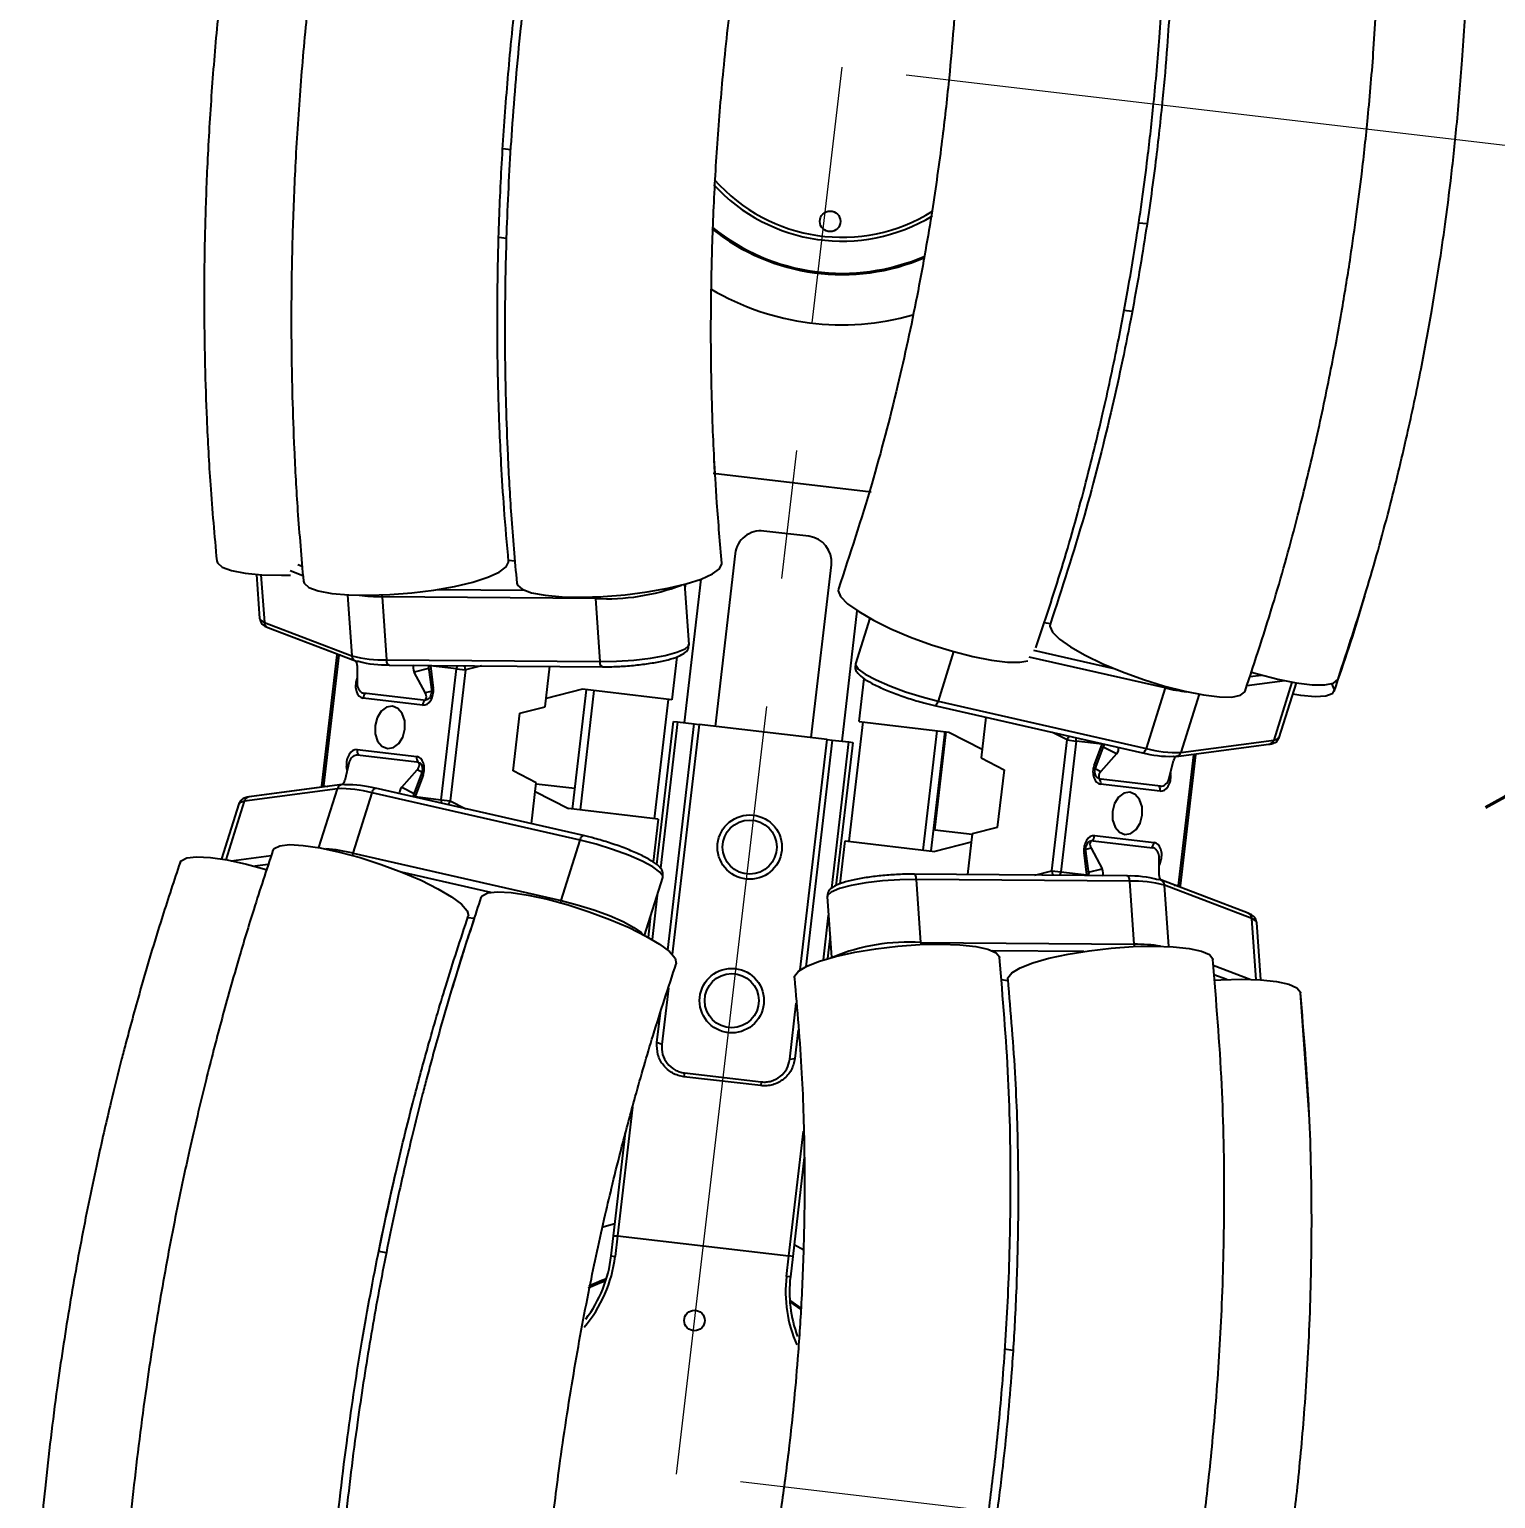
# Model space of a CAD drawing. Header units: millimetres. Extents: x 15 to 1184, y 5 to 836.
# Drawn here: x 487.96 to 510.72, y 310.93 to 333.74 of the extents above; entities that cross this region are included whole.
import ezdxf

# ---------------------------------------------------------------- set-up
doc = ezdxf.new("R2010")
doc.units = ezdxf.units.MM
doc.linetypes.add('点画线', pattern=[18, 12, -2, 2, -2])
doc.layers.get('0').update_dxf_attribs({"lineweight": 18})
doc.layers.add('中心线层', color=1, linetype='点画线', lineweight=18)
doc.layers.add('尺寸线层', color=3, linetype='Continuous', lineweight=18)
doc.styles.get("Standard").update_dxf_attribs({"font": 'txt.shx'})
doc.dimstyles.new('ISO-25', dxfattribs={"dimtxt": 2.5, "dimasz": 2.5, "dimexe": 1.25, "dimexo": 0.625, "dimtad": 1, "dimtxsty": 'Standard', "dimcen": 2.5, "dimdle": 5, "dimadec": 0, "dimazin": 0, "dimtfac": 1, "dimtmove": 0, "dimatfit": 3, "dimfxl": 0, "dimarcsym": 0})

# ---------------------------------------------------------------- blocks, each defined once
blk = doc.blocks.new('*X5')
at = {"layer": '尺寸线层', "linetype": 'Continuous'}
for points in [[(519.199, 330.966), (519.372, 327.365), (518.195, 327.504)], [(516.629, 309.123), (517.633, 312.586), (516.456, 312.724)]]:
    blk.add_hatch(color=0, dxfattribs=at).paths.add_polyline_path(points, flags=0)
at = {"layer": '尺寸线层', "color": 0, "linetype": 'Continuous'}
for p, q in [((501.57, 333.04), (520.192, 330.849)), ((518.149, 322.045), (519.199, 330.966)), ((517.678, 318.045), (516.629, 309.123)), ((499.001, 311.197), (517.622, 309.007))]:
    blk.add_line(p, q, dxfattribs=at)
at = {"layer": '尺寸线层', "color": 0, "insert": (517.914, 320.045), "char_height": 3.5, "width": 24, "attachment_point": 5}
blk.add_mtext('109,97', dxfattribs=at)

msp = doc.modelspace()

# ---------------------------------------------------------------- linework, layer by layer
at = {"color": 7, "linetype": 'Continuous', "lineweight": 25}
for p, q in [((495.3114, 331.8944), (495.4331, 331.8802)), ((505.1816, 330.7433), (505.3093, 330.7285)), ((495.3667, 330.4977), (495.2486, 330.5115)), ((505.0789, 329.3651), (504.9526, 329.3798)), ((498.6044, 326.8497), (498.5928, 327.0837)), ((498.5767, 326.8529), (501.0287, 326.567)), ((500.0591, 325.8746), (499.3609, 325.956)), ((498.9173, 325.605), (498.6046, 322.9232)), ((492.2074, 325.2622), (492.0103, 325.3372)), ((492.1251, 325.4374), (492.1953, 325.4107)), ((495.398, 325.503), (495.4981, 325.4914)), ((500.0974, 322.7491), (500.4101, 325.431)), ((491.4846, 325.2827), (491.5334, 324.5984)), ((491.4847, 325.2827), (491.5335, 324.5984)), ((491.5548, 325.278), (491.6077, 324.5364)), ((498.3849, 325.2086), (498.125, 322.9791)), ((498.2004, 324.1958), (498.1338, 325.1292)), ((498.1452, 325.1323), (498.138, 325.0704)), ((492.9003, 324.9654), (492.9677, 324.0188)), ((496.7473, 324.9095), (493.4354, 324.9368)), ((493.4354, 324.9368), (493.5053, 323.9561)), ((494.2947, 325.0476), (495.6434, 325.0365)), ((496.7473, 324.9095), (496.8172, 323.9289)), ((500.577, 322.6932), (500.8131, 324.718)), ((491.6077, 324.5364), (492.9677, 324.0188)), ((491.6644, 324.4563), (493.0245, 323.9387)), ((491.6644, 324.4563), (492.7365, 324.0482)), ((501.0054, 324.6032), (500.7836, 323.8945)), ((503.7131, 324.5334), (503.8114, 324.5219)), ((492.7338, 324.034), (492.4967, 322.0012)), ((492.7339, 324.034), (492.4968, 322.0012)), ((492.763, 324.0306), (492.5259, 321.9978)), ((492.7365, 324.0482), (492.7338, 324.034)), ((492.7338, 324.034), (492.7339, 324.034)), ((492.7366, 324.0482), (492.7339, 324.034)), ((492.7339, 324.034), (492.763, 324.0306)), ((492.764, 324.0378), (492.763, 324.0306)), ((492.7919, 324.0272), (492.763, 324.0306)), ((493.5053, 323.9561), (496.8172, 323.9289)), ((498.0135, 324.0024), (497.9358, 323.3362)), ((502.3084, 324.0838), (502.0683, 323.3166)), ((505.5912, 323.5192), (503.4836, 323.9993)), ((503.5495, 324.1052), (504.7978, 323.8209)), ((493.0492, 323.8695), (493.0505, 323.57)), ((493.543, 323.8757), (496.855, 323.8485)), ((494.1586, 323.8225), (493.9348, 323.7662)), ((494.1057, 323.447), (493.9348, 323.7662)), ((494.1559, 323.8438), (494.2009, 323.493)), ((494.1848, 323.8648), (494.1856, 323.8704)), ((494.5891, 323.8176), (494.1848, 323.8648)), ((494.1848, 323.8648), (494.2298, 323.5139)), ((494.352, 321.7849), (494.5891, 323.8176)), ((494.7295, 323.8012), (494.4925, 321.7685)), ((494.5891, 323.8176), (494.7295, 323.8012)), ((494.979, 323.8639), (494.7295, 323.8012)), ((495.9663, 323.2238), (496.0399, 323.8552)), ((506.906, 323.6949), (507.0878, 323.719)), ((493.0427, 323.6523), (493.0501, 323.672)), ((493.0427, 323.6523), (493.0502, 323.6477)), ((496.5451, 323.4984), (495.9818, 323.3568)), ((496.3923, 321.6381), (496.6084, 323.491)), ((497.9358, 323.3362), (496.5451, 323.4984)), ((500.8433, 322.9972), (500.9213, 323.666)), ((505.5912, 323.5192), (505.2976, 322.581)), ((507.4501, 323.6312), (506.8607, 323.5533)), ((507.5598, 323.61), (507.2778, 322.7091)), ((507.3643, 322.7523), (507.629, 323.5982)), ((494.0656, 323.2533), (493.1425, 323.3609)), ((494.0745, 323.3295), (493.1514, 323.4371)), ((494.0913, 323.3304), (494.1455, 323.344)), ((494.1057, 323.447), (494.2014, 323.4711)), ((496.7247, 323.4774), (496.5087, 321.6245)), ((497.6665, 321.4895), (497.8826, 323.3424)), ((502.0683, 323.3166), (505.2976, 322.581)), ((506.118, 323.4222), (505.8351, 322.5183)), ((495.4719, 322.231), (495.5762, 323.1258)), ((495.5762, 323.1258), (495.9663, 323.2238)), ((502.013, 323.247), (505.2423, 322.5114)), ((502.8077, 323.066), (502.7341, 322.4346)), ((497.7013, 320.7765), (497.9604, 322.9983)), ((498.02, 322.9914), (497.7554, 320.7228)), ((497.8703, 319.4492), (498.2799, 322.9611)), ((498.3577, 322.952), (497.9415, 319.3827)), ((497.9604, 322.9983), (498.02, 322.9914)), ((498.02, 322.9914), (498.2799, 322.9611)), ((498.2799, 322.9611), (498.3577, 322.952)), ((500.3442, 322.7204), (498.3577, 322.952)), ((500.8965, 322.991), (500.6804, 321.138)), ((500.8433, 322.9972), (502.2339, 322.835)), ((501.8382, 321.003), (502.0543, 322.8559)), ((502.1707, 322.8424), (501.9546, 320.9894)), ((502.0148, 321.3108), (502.1931, 322.8398)), ((502.2339, 322.835), (502.7496, 322.5676)), ((504.0705, 322.712), (503.8422, 322.8304)), ((499.9269, 319.1417), (500.3442, 322.7204)), ((500.4221, 322.7113), (500.0116, 319.191)), ((500.3442, 322.7204), (500.4221, 322.7113)), ((500.4173, 320.4113), (500.682, 322.681)), ((500.4221, 322.7113), (500.682, 322.681)), ((500.7415, 322.674), (500.482, 320.4482)), ((500.682, 322.681), (500.7415, 322.674)), ((503.8335, 320.6792), (504.0705, 322.712)), ((504.211, 322.6956), (503.974, 320.6628)), ((504.0705, 322.712), (504.211, 322.6956)), ((504.6153, 322.6484), (504.211, 322.6956)), ((504.4907, 322.3173), (504.6153, 322.6484)), ((504.5141, 322.2903), (504.6386, 322.6214)), ((504.6158, 322.6541), (504.6153, 322.6484)), ((504.8359, 322.495), (504.631, 322.6013)), ((505.7614, 322.4534), (507.2041, 322.6441)), ((505.8351, 322.5183), (507.2778, 322.7091)), ((492.9257, 322.3726), (492.8555, 322.0814)), ((493.0493, 322.5621), (493.9725, 322.4545)), ((493.0544, 322.4787), (493.9776, 322.371)), ((494.0293, 322.3479), (493.9937, 322.3663)), ((502.7341, 322.4346), (503.0911, 322.2494)), ((504.8359, 322.495), (504.5962, 322.2237)), ((505.6513, 322.1006), (505.7215, 322.3918)), ((505.8001, 320.4499), (506.0371, 322.4826)), ((505.8292, 320.4465), (506.0662, 322.4792)), ((506.0371, 322.4826), (506.0082, 322.486)), ((506.0371, 322.4826), (506.0378, 322.4899)), ((506.0371, 322.4826), (506.0662, 322.4792)), ((506.0662, 322.4792), (506.0668, 322.4938)), ((492.8933, 322.2382), (492.8852, 322.3015)), ((493.7411, 321.9782), (493.9808, 322.2495)), ((494.0489, 322.1901), (493.9244, 321.859)), ((494.0723, 322.1631), (493.9478, 321.832)), ((494.0549, 322.2111), (493.9808, 322.2495)), ((495.8289, 322.0459), (495.4719, 322.231)), ((503.0911, 322.2494), (502.9868, 321.3546)), ((504.5081, 322.2693), (504.5962, 322.2237)), ((504.5337, 322.1326), (504.5833, 322.1069)), ((505.6779, 322.1789), (505.6695, 322.1761)), ((505.6752, 322.1997), (505.6779, 322.1789)), ((492.7419, 321.9549), (491.2992, 321.7641)), ((492.4968, 321.9777), (491.3728, 321.8291)), ((492.8155, 322.0198), (491.3729, 321.8291)), ((492.4555, 321.04), (492.7419, 321.9549)), ((492.4967, 322.0012), (492.4968, 322.0012)), ((492.4968, 322.0012), (492.5259, 321.9978)), ((492.5259, 321.9978), (492.5914, 321.9902)), ((492.9858, 320.954), (493.2794, 321.8922)), ((496.5087, 321.1566), (493.2794, 321.8922)), ((496.564, 321.2262), (493.3347, 321.9618)), ((493.7411, 321.9782), (493.932, 321.8792)), ((495.7548, 321.4105), (495.8289, 322.0459)), ((495.8134, 321.9128), (496.3291, 321.6454)), ((495.8273, 322.0324), (496.4301, 321.9621)), ((505.5137, 321.9183), (504.5905, 322.0259)), ((505.5226, 321.9945), (504.5994, 322.1022)), ((491.2127, 321.7209), (490.9445, 320.8641)), ((491.2127, 321.7209), (490.9446, 320.8641)), ((491.0138, 320.8523), (491.2992, 321.7641)), ((493.9478, 321.832), (493.947, 321.8223)), ((493.9478, 321.832), (494.352, 321.7849)), ((494.352, 321.7849), (494.4925, 321.7685)), ((494.4925, 321.7685), (494.7348, 321.6428)), ((497.7197, 321.4833), (496.3291, 321.6454)), ((497.7197, 321.4833), (497.642, 320.8164)), ((502.5952, 321.2431), (502.0148, 321.3108)), ((502.5967, 321.2567), (502.5226, 320.6213)), ((502.5951, 321.2431), (502.5811, 321.1236)), ((502.9868, 321.3546), (502.5967, 321.2567)), ((504.4974, 321.2271), (505.4205, 321.1195)), ((496.2151, 320.2184), (496.5087, 321.1566)), ((500.5497, 320.4791), (500.6272, 321.1442)), ((500.6272, 321.1442), (502.0179, 320.9821)), ((502.5811, 321.1236), (502.0178, 320.9821)), ((502.5812, 321.1236), (502.0179, 320.9821)), ((504.4421, 321.0296), (504.3616, 321.0094)), ((504.4072, 320.6366), (504.3622, 320.9875)), ((504.4565, 321.1462), (504.4175, 321.1364)), ((504.4421, 321.0296), (504.613, 320.7103)), ((504.4732, 321.1471), (505.3964, 321.0394)), ((491.0924, 320.8374), (491.7157, 320.9198)), ((491.6696, 320.7781), (491.4617, 320.7506)), ((492.9858, 320.954), (496.2151, 320.2184)), ((504.3782, 320.6157), (504.3332, 320.9665)), ((505.4986, 320.6071), (505.4972, 320.9065)), ((505.5203, 320.8281), (505.4979, 320.7683)), ((495.1261, 320.3455), (493.7387, 320.6615)), ((497.5116, 319.6784), (497.7934, 320.5787)), ((505.0047, 320.6009), (501.6928, 320.6281)), ((501.8005, 319.5671), (501.7306, 320.5477)), ((505.0425, 320.5205), (501.7306, 320.5477)), ((503.5687, 320.6127), (503.8335, 320.6792)), ((503.8335, 320.6792), (503.974, 320.6628)), ((503.974, 320.6628), (504.3782, 320.6157)), ((504.3767, 320.606), (504.3782, 320.6157)), ((504.4044, 320.658), (504.613, 320.7103)), ((505.1124, 319.5398), (505.0425, 320.5205)), ((506.8833, 320.0203), (505.5233, 320.5379)), ((497.7061, 320.2999), (497.6262, 319.6146)), ((506.9401, 319.9402), (505.58, 320.4578)), ((505.6479, 319.505), (505.58, 320.4578)), ((505.7346, 320.4575), (505.8001, 320.4499)), ((505.8001, 320.4499), (505.8292, 320.4465)), ((500.3474, 320.2808), (500.4148, 319.3345)), ((494.8649, 319.9397), (494.7655, 319.9513)), ((494.7745, 319.9502), (494.7661, 319.9495)), ((497.5696, 319.6469), (497.6099, 319.9923)), ((500.2874, 319.2978), (500.3681, 319.9898)), ((507.0078, 318.9897), (506.9401, 319.9402)), ((507.0779, 318.9857), (507.0143, 319.8782)), ((500.391, 319.6684), (500.35, 319.3165)), ((501.8005, 319.5671), (505.1124, 319.5398)), ((504.3295, 319.4284), (502.9085, 319.4401)), ((506.3394, 319.2148), (506.9219, 318.9931)), ((503.1497, 318.9736), (503.046, 318.9857)), ((503.1485, 318.972), (503.1407, 318.9746)), ((506.5478, 318.9916), (506.3499, 319.0669)), ((497.8806, 318.8606), (497.7786, 317.9857)), ((507.8291, 316.8975), (507.6929, 318.7871)), ((497.703, 318.0143), (497.7568, 318.4759)), ((499.7651, 317.754), (499.8665, 318.6235)), ((497.7786, 317.9857), (497.703, 318.0143)), ((499.8976, 318.2137), (499.8452, 317.7645)), ((499.7651, 317.754), (499.8452, 317.7645)), ((498.1295, 317.542), (498.1227, 317.4838)), ((499.3147, 317.3448), (498.1227, 317.4838)), ((498.1295, 317.542), (499.3215, 317.403)), ((499.3215, 317.403), (499.3147, 317.3448)), ((497.3224, 317.0095), (497.0898, 315.0147)), ((499.7518, 314.7043), (499.9773, 316.6384)), ((497.0295, 315.0152), (497.2155, 316.6103)), ((499.9902, 316.2307), (499.8106, 314.6909)), ((496.9927, 314.6996), (497.0295, 315.0152)), ((497.0295, 315.0152), (497.0898, 315.0147)), ((497.0898, 315.0147), (497.0522, 314.6926)), ((497.0898, 315.0147), (499.7518, 314.7043)), ((499.9829, 314.7924), (499.832, 314.8739)), ((493.5038, 314.7496), (493.3838, 314.7684)), ((496.9927, 314.6996), (497.0522, 314.6926)), ((499.7142, 314.3822), (499.7518, 314.7043)), ((499.8106, 314.6909), (499.7518, 314.7043)), ((499.8106, 314.6909), (499.7738, 314.3753)), ((499.7738, 314.3753), (499.7142, 314.3822)), ((499.9573, 313.8767), (499.7646, 314.0125)), ((499.7665, 313.9874), (499.9369, 313.8671)), ((503.2284, 313.2323), (503.1005, 313.2522))]:
    msp.add_line(p, q, dxfattribs=at)
for points in [[(490.8687, 325.4934), (490.8782, 325.463), (490.9531, 325.3963), (491.0986, 325.3415), (491.3077, 325.3012), (491.5708, 325.2772), (491.8755, 325.2706), (492.0136, 325.2731)], [(492.2143, 325.1773), (492.224, 325.1467), (492.2992, 325.0815), (492.445, 325.0278), (492.6545, 324.9881), (492.9179, 324.9644), (493.2229, 324.9577), (493.5551, 324.9684), (493.8992, 324.9959), (494.2389, 325.0389), (494.5585, 325.0955), (494.8429, 325.1631), (495.0789, 325.2383), (495.2554, 325.3178), (495.3642, 325.3978), (495.4002, 325.4745), (495.3999, 325.4801)], [(495.5264, 325.1484), (495.536, 325.1179), (495.6111, 325.0522), (495.7568, 324.9981), (495.9662, 324.9583), (496.2295, 324.9344), (496.5344, 324.9277), (496.8666, 324.9385), (497.2106, 324.9663), (497.5504, 325.0097), (497.8699, 325.0668), (498.1544, 325.1348), (498.3904, 325.2107), (498.567, 325.2907), (498.6759, 325.3713), (498.712, 325.4486), (498.7117, 325.4545)], [(493.4354, 324.9368), (493.4348, 324.9563), (493.4349, 324.9626)], [(496.7473, 324.9095), (496.7467, 324.929), (496.7467, 324.9327)], [(500.5194, 325.0566), (500.516, 325.0292), (500.5549, 324.938), (500.6627, 324.8279), (500.8346, 324.7041), (501.0625, 324.5723), (501.3357, 324.4387), (501.6414, 324.3096), (501.9654, 324.191), (502.2924, 324.0884), (502.6073, 324.0067), (502.8952, 323.9496), (503.1428, 323.9198), (503.3384, 323.9188), (503.4631, 323.9427)], [(491.5335, 324.5984), (491.5405, 324.5794), (491.6077, 324.5364)], [(503.8055, 324.503), (503.8024, 324.4765), (503.8417, 324.387), (503.9501, 324.2788), (504.1226, 324.1568), (504.3511, 324.0269), (504.6248, 323.8951), (504.931, 323.7676), (505.2554, 323.6502), (505.5828, 323.5486), (505.8979, 323.4674), (506.186, 323.4105), (506.4336, 323.3805), (506.629, 323.3788), (506.7633, 323.4055), (506.83, 323.4594), (506.8339, 323.4694)], [(496.8172, 323.9289), (497.0756, 323.9339), (497.3432, 323.9527), (497.6007, 323.9838), (497.8296, 324.0251), (498.0133, 324.0735), (498.1388, 324.1256), (498.1969, 324.1777), (498.2004, 324.1958)], [(493.543, 323.8757), (493.5356, 323.8776), (493.5283, 323.8833), (493.5215, 323.8925), (493.5157, 323.905), (493.5109, 323.9201), (493.5074, 323.9374), (493.5053, 323.9561)], [(494.156, 323.8707), (494.1552, 323.862), (494.1559, 323.8438)], [(494.1848, 323.8648), (494.1719, 323.8594), (494.1625, 323.8539), (494.1571, 323.8485), (494.1559, 323.8438)], [(496.855, 323.8485), (496.8475, 323.8504), (496.8402, 323.8561), (496.8334, 323.8653), (496.8276, 323.8777), (496.8228, 323.8929), (496.8193, 323.9102), (496.8172, 323.9289)], [(500.7836, 323.8945), (500.7828, 323.8761), (500.8274, 323.8121), (500.9375, 323.7325), (501.1052, 323.6431), (501.3184, 323.5503), (501.5618, 323.4608), (501.8179, 323.3809), (502.0683, 323.3166)], [(506.932, 323.7638), (507.0247, 323.7366), (507.3398, 323.6553), (507.6278, 323.5983), (507.8754, 323.5685), (508.0709, 323.567), (508.2052, 323.5941), (508.2721, 323.6484), (508.2759, 323.6584)], [(494.2298, 323.5139), (494.2169, 323.5085), (494.2075, 323.503), (494.2021, 323.4977), (494.2009, 323.493)], [(505.5912, 323.5192), (505.5963, 323.5381), (505.5977, 323.5444)], [(508.1749, 323.5839), (508.1793, 323.5784), (508.2187, 323.4919), (508.1874, 323.4286), (508.0866, 323.3915), (507.9212, 323.3824), (507.6988, 323.4017), (507.5736, 323.421)], [(502.013, 323.247), (502.0207, 323.2471), (502.0292, 323.251), (502.0378, 323.2584), (502.0464, 323.2691), (502.0545, 323.2828), (502.0619, 323.2988), (502.0683, 323.3166)], [(493.7893, 322.8807), (493.7862, 323.0082), (493.7484, 323.1204), (493.6815, 323.2002), (493.5957, 323.2355), (493.5041, 323.2209), (493.4206, 323.1586), (493.358, 323.0581), (493.3257, 322.9347), (493.3287, 322.8072), (493.3666, 322.695), (493.4335, 322.6152), (493.5193, 322.5799), (493.6109, 322.5945), (493.6943, 322.6568), (493.757, 322.7573), (493.7893, 322.8807)], [(504.6153, 322.6484), (504.6266, 322.6402), (504.6345, 322.6327), (504.6385, 322.6263), (504.6386, 322.6214)], [(504.6386, 322.6214), (504.6434, 322.6389), (504.6446, 322.6476)], [(505.2423, 322.5114), (505.25, 322.5116), (505.2585, 322.5154), (505.2671, 322.5228), (505.2757, 322.5336), (505.2838, 322.5472), (505.2912, 322.5632), (505.2976, 322.581)], [(507.2778, 322.7091), (507.3531, 322.7355), (507.3643, 322.7523)], [(492.9103, 322.3089), (492.9011, 322.3065), (492.8852, 322.3015)], [(494.0489, 322.1901), (494.0491, 322.1853), (494.0531, 322.1788), (494.0609, 322.1713), (494.0723, 322.1631)], [(504.4907, 322.3173), (504.5021, 322.3091), (504.5099, 322.3016), (504.5139, 322.2952), (504.5141, 322.2903)], [(492.4967, 322.0012), (492.4961, 321.9861), (492.4968, 321.9777)], [(492.4968, 322.0012), (492.4962, 321.9861), (492.4969, 321.9777)], [(492.525, 321.9814), (492.525, 321.9815), (492.5259, 321.9978)], [(493.2794, 321.8922), (493.2858, 321.9099), (493.2932, 321.926), (493.3013, 321.9396), (493.3099, 321.9503), (493.3185, 321.9578), (493.3269, 321.9616), (493.3347, 321.9618)], [(505.2373, 321.5457), (505.2343, 321.6732), (505.1965, 321.7854), (505.1295, 321.8652), (505.0438, 321.9005), (504.9522, 321.8859), (504.8687, 321.8236), (504.806, 321.7231), (504.7738, 321.5997), (504.7768, 321.4723), (504.8146, 321.3601), (504.8815, 321.2802), (504.9673, 321.2449), (505.0589, 321.2595), (505.1424, 321.3218), (505.205, 321.4223), (505.2373, 321.5457)], [(491.2992, 321.7641), (491.2239, 321.7377), (491.2127, 321.7209)], [(493.9244, 321.859), (493.9196, 321.8415), (493.9181, 321.8289)], [(493.9244, 321.859), (493.9245, 321.8542), (493.9286, 321.8477), (493.9364, 321.8402), (493.9478, 321.832)], [(496.5087, 321.1566), (496.5151, 321.1744), (496.5225, 321.1904), (496.5306, 321.204), (496.5392, 321.2148), (496.5478, 321.2222), (496.5563, 321.2261), (496.564, 321.2262)], [(491.7414, 320.9988), (491.7578, 321.0257), (491.8457, 321.0698), (491.9997, 321.0866), (492.2124, 321.0754), (492.474, 321.0366), (492.7723, 320.9722), (493.0932, 320.8851), (493.4218, 320.7794), (493.7427, 320.66), (494.0409, 320.5325), (494.3025, 320.4029), (494.5152, 320.2772), (494.669, 320.1613), (494.7569, 320.0607), (494.7747, 319.98), (494.7733, 319.9752)], [(497.7934, 320.5787), (497.7942, 320.5971), (497.7496, 320.6611), (497.6395, 320.7407), (497.4718, 320.8301), (497.2586, 320.9229), (497.0152, 321.0124), (496.7591, 321.0923), (496.5087, 321.1566)], [(504.3622, 320.9875), (504.3609, 320.9828), (504.3555, 320.9774), (504.3461, 320.9719), (504.3332, 320.9665)], [(490.2994, 320.8102), (490.3156, 320.8369), (490.4033, 320.8815), (490.557, 320.8987), (490.7694, 320.8878), (491.0308, 320.8492), (491.3288, 320.7847), (491.6378, 320.7009)], [(492.9858, 320.954), (492.9807, 320.9351), (492.9774, 320.9184)], [(505.4975, 320.8411), (505.506, 320.8367), (505.5203, 320.8281)], [(501.7306, 320.5477), (501.4721, 320.5427), (501.2045, 320.5239), (500.9471, 320.4928), (500.7182, 320.4515), (500.5344, 320.4031), (500.409, 320.351), (500.3509, 320.2989), (500.3474, 320.2808)], [(501.7306, 320.5477), (501.7284, 320.5664), (501.7249, 320.5837), (501.7202, 320.5989), (501.7143, 320.6113), (501.7076, 320.6205), (501.7003, 320.6262), (501.6928, 320.6281)], [(504.4072, 320.6366), (504.4059, 320.6319), (504.4005, 320.6265), (504.3911, 320.621), (504.3782, 320.6157)], [(504.4063, 320.6058), (504.4078, 320.6185), (504.4072, 320.6366)], [(505.0425, 320.5205), (505.0404, 320.5392), (505.0369, 320.5565), (505.0321, 320.5716), (505.0262, 320.5841), (505.0195, 320.5933), (505.0122, 320.599), (505.0047, 320.6009)], [(494.9711, 320.2646), (494.9875, 320.2915), (495.0754, 320.3358), (495.2293, 320.3528), (495.442, 320.3417), (495.7035, 320.303), (496.0016, 320.2385), (496.3225, 320.1513), (496.651, 320.0453), (496.9718, 319.9256), (497.2699, 319.7978), (497.5314, 319.6678), (497.7441, 319.5417), (497.898, 319.4254), (497.9858, 319.3244), (498.0036, 319.2433), (498.0021, 319.2383)], [(505.8001, 320.4499), (505.7972, 320.4338), (505.7972, 320.4337)], [(505.8237, 320.4236), (505.8263, 320.4317), (505.8292, 320.4465)], [(496.2151, 320.2184), (496.21, 320.1996), (496.207, 320.1846)], [(496.2151, 320.2184), (496.4654, 320.154), (496.7215, 320.0742), (496.9649, 319.9847), (497.1781, 319.8918), (497.3458, 319.8024), (497.4559, 319.7229), (497.4833, 319.6934)], [(507.0143, 319.8782), (507.0073, 319.8972), (506.9401, 319.9402)], [(499.8365, 319.018), (499.8395, 319.0436), (499.8981, 319.1201), (500.0283, 319.1992), (500.2239, 319.2772), (500.4759, 319.3504), (500.7724, 319.4154), (501.0997, 319.4692), (501.4423, 319.5093), (501.7842, 319.5337), (502.1096, 319.5413), (502.4031, 319.5319), (502.6511, 319.5057), (502.8419, 319.4641), (502.9666, 319.409), (503.0194, 319.343), (503.021, 319.3323)], [(501.8005, 319.5671), (501.8011, 319.5476), (501.8007, 319.5344)], [(503.1482, 318.9936), (503.1512, 319.0189), (503.2098, 319.0948), (503.3401, 319.1732), (503.5358, 319.2504), (503.7879, 319.3229), (504.0845, 319.3871), (504.4118, 319.4402), (504.7545, 319.4796), (505.0965, 319.5035), (505.4219, 319.5108), (505.7154, 319.5011), (505.9634, 319.4749), (506.1542, 319.4334), (506.2789, 319.3786), (506.3316, 319.3129), (506.3331, 319.3023)], [(505.1124, 319.5398), (505.113, 319.5203), (505.1124, 319.5042)], [(506.3596, 318.9826), (506.4563, 318.9879), (506.7817, 318.9954), (507.0752, 318.9858), (507.3232, 318.9597), (507.514, 318.9181), (507.6387, 318.8631), (507.6915, 318.7972), (507.693, 318.7865)], [(497.0508, 315.1982), (497.0464, 315.1971), (496.8466, 315.1421)], [(496.6368, 314.2059), (496.7809, 314.2699), (496.9106, 314.3204)], [(496.9181, 314.3444), (496.8465, 314.3177), (496.6443, 314.2315)]]:
    msp.add_lwpolyline(points, dxfattribs=at)
for centre, radius in [((500.3917, 330.7642), 0.16), ((499.1425, 321.0483), 0.5), ((499.1425, 321.0483), 0.42), ((498.8645, 318.6644), 0.5), ((498.8645, 318.6644), 0.42), ((498.2854, 313.6981), 0.16)]:
    msp.add_circle(centre, radius, dxfattribs=at)
for centre, radius, start, end in [((500.5772, 333.1571), 2.7, 222.38877, 301.29078), ((500.5772, 333.1571), 2.64, 221.27536, 302.14912), ((500.5772, 333.1571), 3.22, 231.14135, 293.50542), ((500.5772, 333.1571), 3.2, 231.09885, 293.63466), ((500.5772, 333.1571), 4, 239.45174, 285.97062), ((499.3146, 325.5587), 0.4, 83.34861, 173.34861), ((500.0128, 325.4773), 0.4, 353.34861, 83.34861), ((496.9231, 328.203), 3.2982, 266.94484, 290.64197), ((493.4308, 327.7571), 2.8203, 262.86715, 270.09311), ((491.6985, 324.5405), 0.0909, 182.58965, 248.01564), ((493.4428, 325.7562), 1.8011, 254.70797, 271.98926), ((493.0585, 324.0229), 0.0909, 182.58965, 248.01564), ((493.0546, 324.0182), 0.085, 249.24922, 278.40927), ((493.4946, 325.4977), 1.621, 254.70797, 271.98926), ((494.7199, 323.8033), 0.1316, 151.06562, 173.75968), ((494.5877, 323.7914), 0.1422, 3.97442, 31.7162), ((506.2626, 326.3619), 2.9209, 256.71113, 263.49101), ((493.2603, 323.3507), 0.1183, 135.08046, 175.03007), ((494.174, 323.2469), 0.1086, 125.43288, 176.6463), ((504.2063, 322.6697), 0.1422, 134.98103, 162.7228), ((504.0804, 322.7118), 0.1316, 352.93755, 15.63161), ((505.7726, 324.3184), 1.8011, 254.70797, 271.98926), ((507.1904, 322.734), 0.0909, 278.68159, 344.10758), ((493.1635, 322.5448), 0.1155, 171.36738, 216.05868), ((494.0839, 322.437), 0.1128, 171.07001, 220.24527), ((505.6627, 324.0787), 1.621, 254.70797, 271.98926), ((505.7504, 322.5377), 0.085, 248.28795, 277.448), ((505.7477, 322.5432), 0.0909, 278.68159, 344.10758), ((504.4836, 322.0447), 0.1086, 350.05093, 41.26434), ((492.8293, 321.93), 0.0909, 98.68159, 164.10758), ((492.8044, 320.1548), 1.8011, 74.70797, 91.98926), ((492.8266, 321.9355), 0.085, 68.28795, 97.448), ((492.9143, 320.3944), 1.621, 74.70797, 91.98926), ((505.3966, 321.9354), 0.1183, 351.66716, 31.61676), ((491.3866, 321.7392), 0.0909, 98.68159, 164.10758), ((494.4815, 321.7687), 0.1305, 172.87423, 197.77118), ((494.3574, 321.8104), 0.1414, 312.94917, 342.76961), ((504.3849, 321.2357), 0.1128, 306.45196, 355.62722), ((492.3941, 318.539), 2.4864, 76.23324, 86.15529), ((505.3055, 321.1289), 0.1155, 310.63854, 355.32985), ((503.9746, 320.6889), 0.1414, 183.92761, 213.74806), ((503.8442, 320.6769), 0.1305, 328.92605, 353.823), ((505.0532, 318.9789), 1.621, 74.70797, 91.98926), ((505.105, 318.7204), 1.8011, 74.70797, 91.98926), ((505.4931, 320.4584), 0.085, 69.24922, 98.40927), ((505.4892, 320.4537), 0.0909, 2.58965, 68.01564), ((506.8493, 319.9361), 0.0909, 2.58965, 68.01564), ((501.607, 316.5165), 3.0567, 86.37193, 112.5031), ((505.1295, 316.984), 2.5559, 81.14966, 90.38514), ((495.0061, 314.9312), 2.06, 319.50506, 353.34861), ((495.0061, 314.9312), 2, 322.72309, 353.34861), ((501.7603, 314.1436), 2.06, 173.34861, 203.58067), ((501.7603, 314.1436), 2, 173.34861, 200.27839)]:
    msp.add_arc(centre, radius, start, end, dxfattribs=at)
for centre, major_axis, ratio, start_param, end_param in [((492.9743, 323.9091), (-0.0531, 0.0881), 0.5992799, 3.9289525, 4.6674276), ((493.9919, 323.7905), (-0.0531, 0.0881), 0.5992799, 0.1558035, 1.4854915), ((493.1665, 323.5666), (0.024, 0.2057), 0.6830127, 1.2217305, 3.1415927), ((493.1254, 323.5304), (-0.0531, 0.0881), 0.5992799, 0.7873598, 2.707222), ((494.0896, 323.4589), (0.024, 0.2057), 0.6830127, 3.1415927, 5.0614548), ((494.0485, 323.4228), (-0.0531, 0.0881), 0.5992799, 2.707222, 4.6270842), ((494.1598, 323.4507), (0.0421, 0.1048), 0.6124775, 3.3069846, 3.5602462), ((504.7859, 322.5317), (0.072, 0.0735), 0.5992799, 4.7976938, 6.1273818), ((493.0254, 322.3565), (0.024, 0.2057), 0.6830127, 0, 1.9198622), ((493.0077, 322.3939), (0.072, 0.0735), 0.5992799, 0.4343706, 2.3542328), ((493.9485, 322.2488), (0.024, 0.2057), 0.6830127, 4.3633231, 6.2831853), ((493.9308, 322.2862), (0.072, 0.0735), 0.5992799, 4.7976938, 6.7175559), ((494.0187, 322.2406), (-0.0169, 0.1117), 0.6124775, 5.8645318, 6.1177934), ((505.8035, 322.4131), (0.072, 0.0735), 0.5992799, 1.4409133, 2.3542328), ((504.6145, 322.2316), (0.024, 0.2057), 0.6830127, 1.2217305, 3.1415927), ((504.5443, 322.2398), (-0.0169, 0.1117), 0.6124775, 2.7229391, 2.9762007), ((504.6462, 322.187), (0.072, 0.0735), 0.5992799, 1.6561011, 3.5759633), ((505.5377, 322.1239), (0.024, 0.2057), 0.6830127, 3.1415927, 5.0614548), ((492.7735, 322.0601), (0.072, 0.0735), 0.5992799, 4.7573503, 5.4958255), ((493.7911, 321.9415), (0.072, 0.0735), 0.5992799, 1.6561011, 2.9857892), ((505.5693, 322.0793), (0.072, 0.0735), 0.5992799, 3.5759633, 5.4958255), ((504.4734, 321.0215), (0.024, 0.2057), 0.6830127, 0, 1.9198622), ((504.4032, 321.0297), (0.0421, 0.1048), 0.6124775, 0.1653919, 0.4186535), ((504.4992, 321.0538), (-0.0531, 0.0881), 0.5992799, 5.8488147, 7.7686768), ((505.4224, 320.9462), (-0.0531, 0.0881), 0.5992799, 3.9289525, 5.8488147), ((505.3966, 320.9138), (0.024, 0.2057), 0.6830127, 4.3633231, 6.2831853), ((504.5559, 320.6861), (-0.0531, 0.0881), 0.5992799, 3.2973961, 4.6270842), ((505.5735, 320.5675), (-0.0531, 0.0881), 0.5992799, 0.7873598, 1.5260219)]:
    msp.add_ellipse(centre, major_axis=major_axis, ratio=ratio, start_param=start_param, end_param=end_param, dxfattribs=at)
for points, knots in [([(493.941, 342.5912), (493.8547, 342.2911), (493.6952, 341.7371), (493.4943, 340.9675), (493.3389, 340.3352), (493.2246, 339.8433), (493.1441, 339.4816), (493.0539, 339.0635), (492.935, 338.4857), (492.7673, 337.599), (492.588, 336.528), (492.4162, 335.3181), (492.274, 334.0935), (492.1641, 332.8794), (492.0886, 331.7251), (492.0443, 330.6604), (492.0279, 329.8416), (492.0248, 329.2046), (492.028, 328.6595), (492.0407, 327.9921), (492.0703, 327.179), (492.1231, 326.222), (492.1825, 325.5416), (492.2143, 325.1771)], [0, 0, 0, 0, 0.9476111, 1.7496415, 2.4047705, 2.9121244, 3.2711488, 3.5196691, 4.198285, 5.0429525, 6.2251908, 7.4468847, 8.6917682, 9.9011828, 11.0789481, 12.1385348, 13.0788284, 13.5245689, 14.0434546, 14.7107307, 15.5262095, 16.4897952, 17.6016509, 17.6016509, 17.6016509, 17.6016509]), ([(492.5075, 342.3469), (492.3654, 341.8472), (492.1046, 340.9299), (491.8013, 339.6563), (491.59, 338.6634), (491.4498, 337.9341), (491.3622, 337.4448), (491.3001, 337.0794), (491.2485, 336.7626), (491.1953, 336.4216), (491.1084, 335.8332), (490.9937, 334.9634), (490.8738, 333.8484), (490.7802, 332.7112), (490.7179, 331.6383), (490.6833, 330.6458), (490.6722, 329.8494), (490.6736, 329.1595), (490.6842, 328.4784), (490.7129, 327.6321), (490.7681, 326.6147), (490.8335, 325.8863), (490.8687, 325.4932)], [0, 0, 0, 0, 1.575496, 2.8918337, 3.9453645, 4.6257562, 5.1186909, 5.4339882, 5.734965, 6.0787428, 6.4653232, 7.5119322, 8.6964154, 9.8078288, 10.9110648, 11.8983097, 12.7698073, 13.2902322, 13.9626854, 14.8108919, 15.8346998, 17.0342993, 17.0342993, 17.0342993, 17.0342993]), ([(497.1968, 341.9824), (497.113, 341.6924), (496.9584, 341.1569), (496.7636, 340.4131), (496.613, 339.802), (496.5023, 339.3265), (496.4242, 338.9769), (496.3367, 338.5728), (496.2215, 338.0143), (496.0589, 337.1572), (495.8852, 336.1219), (495.7187, 334.9524), (495.5657, 333.6381), (495.4442, 332.2311), (495.3683, 330.8099), (495.3438, 329.7678), (495.3405, 329.0422), (495.3438, 328.5151), (495.3564, 327.8699), (495.3855, 327.0837), (495.4372, 326.1584), (495.4953, 325.5006), (495.5264, 325.1483)], [0, 0, 0, 0, 0.9160721, 1.691425, 2.3247677, 2.8152488, 3.1623298, 3.4025868, 4.0586541, 4.8752556, 6.0181946, 7.1992549, 8.4027163, 9.963309, 11.4059672, 12.6434791, 13.0743727, 13.5760663, 14.2212013, 15.009627, 15.9413036, 17.0164754, 17.0164754, 17.0164754, 17.0164754]), ([(495.3999, 325.4802), (495.3756, 325.7549), (495.3308, 326.2592), (495.2873, 326.9541), (495.2604, 327.5145), (495.2454, 327.9386), (495.2371, 328.2516), (495.2292, 328.6388), (495.2237, 329.1987), (495.2302, 330.0588), (495.2612, 331.0914), (495.3262, 332.2495), (495.4282, 333.4846), (495.5693, 334.7559), (495.7407, 335.9747), (495.8916, 336.8795), (496.0046, 337.4951), (496.0968, 337.9721), (496.2232, 338.5888), (496.4101, 339.4267), (496.6701, 340.4898), (496.8901, 341.2632), (497.0107, 341.6873)], [0, 0, 0, 0, 0.8397644, 1.5420307, 2.1062413, 2.5318654, 2.818472, 3.0465884, 3.6937344, 4.4952301, 5.6165554, 6.7734357, 7.9485455, 9.3051649, 10.5825059, 11.6201022, 12.048161, 12.4577038, 13.0770486, 13.9394384, 15.0424091, 16.3816245, 16.3816245, 16.3816245, 16.3816245]), ([(503.587, 324.1446), (503.7235, 324.554), (503.9975, 325.3753), (504.3384, 326.5973), (504.6224, 327.7492), (504.8438, 328.7811), (505.014, 329.6866), (505.1422, 330.4619), (505.2407, 331.1342), (505.3314, 331.8297), (505.4234, 332.6534), (505.5133, 333.6807), (505.5841, 334.8881), (505.6192, 336.2731), (505.5964, 337.8302), (505.5003, 339.5526), (505.3535, 340.7416), (505.2767, 341.364)], [0, 0, 0, 0, 1.3117611, 2.631485, 3.8174638, 4.8691243, 5.7858049, 6.5669075, 7.2119608, 7.8107375, 8.656848, 9.6815172, 10.8846263, 12.2655344, 13.8228231, 15.5539997, 17.4552377, 17.4552377, 17.4552377, 17.4552377]), ([(506.8338, 323.4693), (506.9891, 323.9403), (507.2854, 324.8391), (507.6475, 326.1543), (507.937, 327.3499), (508.1623, 328.4206), (508.3352, 329.3602), (508.4651, 330.1646), (508.5648, 330.862), (508.6563, 331.5832), (508.7488, 332.4372), (508.8388, 333.5021), (508.909, 334.7535), (508.9424, 336.1887), (508.9167, 337.8019), (508.8165, 339.5858), (508.6663, 340.8175), (508.5876, 341.462)], [0, 0, 0, 0, 1.5062746, 2.8741889, 4.1035446, 5.1937451, 6.1441023, 6.9539963, 7.6229407, 8.2435078, 9.1203948, 10.1824229, 11.4294028, 12.8605637, 14.474259, 16.267617, 18.2362072, 18.2362072, 18.2362072, 18.2362072]), ([(498.7117, 325.4546), (498.684, 325.7671), (498.6342, 326.3297), (498.5902, 327.0871), (498.5661, 327.6565), (498.5542, 328.0612), (498.5451, 328.4837), (498.5395, 329.0383), (498.5454, 329.8675), (498.5751, 330.8629), (498.6377, 331.9794), (498.7361, 333.1701), (498.8725, 334.3956), (499.0381, 335.5703), (499.1839, 336.4424), (499.2932, 337.0358), (499.3822, 337.4955), (499.5045, 338.09), (499.6852, 338.8975), (499.9365, 339.9221), (500.1491, 340.6673), (500.2657, 341.0759)], [0, 0, 0, 0, 0.9554863, 1.7198938, 2.2923403, 2.6720339, 2.936423, 3.5602303, 4.33282, 5.4136573, 6.5287507, 7.6614618, 8.969199, 10.2004417, 11.200589, 11.6131915, 12.0080413, 12.6051912, 13.4365778, 14.4997972, 15.7905983, 15.7905983, 15.7905983, 15.7905983]), ([(502.1071, 340.9249), (502.1686, 340.4354), (502.2853, 339.5055), (502.3744, 338.1688), (502.4119, 336.9801), (502.4099, 335.9459), (502.3845, 335.0715), (502.3464, 334.3327), (502.2966, 333.6259), (502.2259, 332.8426), (502.1183, 331.9022), (501.9607, 330.8034), (501.7389, 329.552), (501.4356, 328.1583), (501.039, 326.6319), (500.6979, 325.5977), (500.5194, 325.0566)], [0, 0, 0, 0, 1.4981813, 2.8459251, 4.0380485, 5.0710552, 5.9427512, 6.6518781, 7.2784708, 8.0544777, 8.9939531, 10.0959235, 11.3588496, 12.7805682, 14.3584584, 16.0899501, 16.0899501, 16.0899501, 16.0899501]), ([(505.4172, 341.0287), (505.4805, 340.5189), (505.6007, 339.5504), (505.6936, 338.1587), (505.7338, 336.9211), (505.7336, 335.8443), (505.709, 334.9338), (505.6713, 334.1645), (505.6216, 333.4288), (505.5505, 332.6135), (505.4418, 331.6345), (505.2819, 330.4905), (505.0562, 329.1873), (504.7464, 327.7356), (504.3401, 326.1453), (503.9891, 325.0671), (503.8055, 324.503)], [0, 0, 0, 0, 1.5599362, 2.963354, 4.2047786, 5.2805572, 6.1884275, 6.9271154, 7.5793609, 8.3869782, 9.3648088, 10.511772, 11.8261851, 13.3057093, 14.947532, 16.748909, 16.748909, 16.748909, 16.748909]), ([(508.2759, 323.6583), (508.4261, 324.1122), (508.7126, 324.9782), (509.0628, 326.2458), (509.3428, 327.3981), (509.5605, 328.4301), (509.7276, 329.3355), (509.853, 330.1107), (509.9493, 330.7828), (510.0376, 331.478), (510.1268, 332.3011), (510.2135, 333.3275), (510.281, 334.5336), (510.3126, 335.9169), (510.287, 337.4717), (510.1891, 339.1911), (510.0429, 340.3782), (509.9664, 340.9994)], [0, 0, 0, 0, 1.4522998, 2.7709468, 3.9558816, 5.0066049, 5.9224938, 6.7029707, 7.3475749, 7.9456916, 8.7908594, 9.8144425, 11.0162846, 12.3956745, 13.9510603, 15.6797041, 17.5773494, 17.5773494, 17.5773494, 17.5773494]), ([(508.2158, 323.467), (508.3724, 323.9227), (508.544, 324.4221), (508.6874, 324.9338), (508.6999, 324.9786)], [0, 0, 0, 0, 1.4483338, 1.5874169, 1.5874169, 1.5874169, 1.5874169]), ([(491.5386, 324.5904), (491.5452, 324.5659), (491.5589, 324.5152), (491.6112, 324.4797), (491.6473, 324.4638), (491.6644, 324.4563)], [0, 0, 0, 0, 0.06416213, 0.13279936, 0.19455878, 0.19455878, 0.19455878, 0.19455878]), ([(496.855, 323.8485), (496.8947, 323.8485), (497.0105, 323.8486), (497.2162, 323.8583), (497.4591, 323.8812), (497.6863, 323.9148), (497.8826, 323.9568), (498.0408, 324.0076), (498.1306, 324.0557), (498.1963, 324.1222), (498.1953, 324.1747), (498.1949, 324.1948)], [0, 0, 0, 0, 0.0996753, 0.290785, 0.4819453, 0.6733909, 0.8659599, 1.0616522, 1.2675767, 1.3871816, 1.4616092, 1.4616092, 1.4616092, 1.4616092]), ([(500.7854, 323.8867), (500.7821, 323.8641), (500.775, 323.8152), (500.8129, 323.7542), (500.8738, 323.6915), (500.9898, 323.615), (501.1688, 323.525), (501.3805, 323.4373), (501.6101, 323.3567), (501.8268, 323.2918), (501.9572, 323.2604), (502.013, 323.247)], [0, 0, 0, 0, 0.0850834, 0.1845488, 0.3199156, 0.5304326, 0.7338506, 0.9283266, 1.1203669, 1.3117692, 1.4548972, 1.4548972, 1.4548972, 1.4548972]), ([(494.2009, 323.493), (494.2017, 323.4804), (494.2035, 323.4544), (494.1959, 323.4133), (494.1817, 323.379), (494.1651, 323.356), (494.1513, 323.3455), (494.1489, 323.345), (494.1478, 323.3448)], [0, 0, 0, 0, 0.02855578, 0.05930602, 0.08986289, 0.11522876, 0.14157324, 0.16562411, 0.16562411, 0.16562411, 0.16562411]), ([(507.2041, 322.6441), (507.2248, 322.648), (507.2687, 322.6562), (507.3323, 322.6847), (507.3516, 322.7338), (507.3593, 322.7535)], [0, 0, 0, 0, 0.07094646, 0.15009719, 0.20319982, 0.20319982, 0.20319982, 0.20319982]), ([(494.0313, 322.3467), (494.0313, 322.3467), (494.0313, 322.3467), (494.0376, 322.3428), (494.049, 322.3251), (494.0586, 322.2967), (494.0625, 322.2599), (494.0592, 322.2219), (494.052, 322.1997), (494.0489, 322.1901)], [0, 0, 0, 0, 0.0023795, 0.03191416, 0.05703928, 0.08368812, 0.11201671, 0.14249288, 0.16581694, 0.16581694, 0.16581694, 0.16581694]), ([(504.5317, 322.1337), (504.5317, 322.1337), (504.5317, 322.1337), (504.5254, 322.1377), (504.514, 322.1553), (504.5044, 322.1837), (504.5005, 322.2205), (504.5038, 322.2585), (504.511, 322.2807), (504.5141, 322.2903)], [0, 0, 0, 0, 0.0023795, 0.03191416, 0.05703928, 0.08368812, 0.11201671, 0.14249288, 0.16581694, 0.16581694, 0.16581694, 0.16581694]), ([(491.3729, 321.8291), (491.3522, 321.8252), (491.3083, 321.817), (491.2447, 321.7884), (491.2254, 321.7394), (491.2177, 321.7197)], [0, 0, 0, 0, 0.07094646, 0.15009719, 0.20319982, 0.20319982, 0.20319982, 0.20319982]), ([(497.7916, 320.5865), (497.7949, 320.6091), (497.802, 320.6579), (497.7641, 320.719), (497.7032, 320.7817), (497.5872, 320.8582), (497.4082, 320.9482), (497.1964, 321.0359), (496.9669, 321.1164), (496.7502, 321.1814), (496.6198, 321.2128), (496.564, 321.2262)], [0, 0, 0, 0, 0.0850834, 0.1845488, 0.3199156, 0.5304326, 0.7338506, 0.9283266, 1.1203669, 1.3117692, 1.4548972, 1.4548972, 1.4548972, 1.4548972]), ([(491.7414, 320.9989), (491.6404, 320.6935), (491.4568, 320.1378), (491.2273, 319.3776), (491.0554, 318.777), (490.9207, 318.2842), (490.8025, 317.834), (490.6845, 317.3652), (490.5644, 316.8658), (490.3951, 316.1255), (490.1891, 315.141), (489.965, 313.9135), (489.7518, 312.5455), (489.567, 311.0728), (489.4271, 309.5546), (489.3553, 308.3774), (489.3201, 307.4842), (489.3016, 306.7604), (489.295, 305.8836), (489.3081, 304.8258), (489.3439, 304.0653), (489.3632, 303.6548)], [0, 0, 0, 0, 0.9772191, 1.7773818, 2.3996253, 2.8606948, 3.3148027, 3.7984594, 4.3116974, 4.854541, 6.0721329, 7.317407, 8.5768087, 10.1986545, 11.7393482, 13.1241139, 13.7237261, 14.417573, 15.2968404, 16.3608127, 17.6085518, 17.6085518, 17.6085518, 17.6085518]), ([(504.3622, 320.9875), (504.3613, 321), (504.3595, 321.026), (504.3671, 321.0672), (504.3813, 321.1014), (504.3979, 321.1244), (504.4117, 321.1349), (504.4141, 321.1354), (504.4152, 321.1357)], [0, 0, 0, 0, 0.02855578, 0.05930602, 0.08986289, 0.11522876, 0.14157324, 0.16562411, 0.16562411, 0.16562411, 0.16562411]), ([(490.2995, 320.8103), (490.2071, 320.5324), (490.0377, 320.0226), (489.8234, 319.3185), (489.6597, 318.7518), (489.5422, 318.3252), (489.458, 318.0092), (489.3548, 317.6119), (489.2102, 317.0298), (489.0045, 316.1352), (488.7837, 315.0639), (488.5698, 313.867), (488.369, 312.5422), (488.1987, 311.1348), (488.0739, 309.7152), (488.0131, 308.6707), (487.9845, 307.942), (487.9693, 307.4137), (487.9591, 306.767), (487.9601, 305.9765), (487.9786, 305.044), (488.0126, 304.3792), (488.0309, 304.023)], [0, 0, 0, 0, 0.8898745, 1.6316262, 2.2246841, 2.668625, 2.9634107, 3.2076744, 3.9018638, 4.7626388, 5.9556645, 7.1690517, 8.3886792, 9.9480108, 11.3924551, 12.6395468, 13.0756779, 13.5770105, 14.2247205, 15.0183926, 15.9574542, 17.0411632, 17.0411632, 17.0411632, 17.0411632]), ([(501.6928, 320.6281), (501.6531, 320.6281), (501.5372, 320.628), (501.3316, 320.6183), (501.0886, 320.5954), (500.8615, 320.5618), (500.6651, 320.5197), (500.507, 320.4689), (500.4172, 320.4209), (500.3514, 320.3544), (500.3525, 320.3019), (500.3528, 320.2817)], [0, 0, 0, 0, 0.0996753, 0.290785, 0.4819453, 0.6733909, 0.8659599, 1.0616522, 1.2675767, 1.3871816, 1.4616092, 1.4616092, 1.4616092, 1.4616092]), ([(494.9712, 320.2647), (494.879, 319.9871), (494.7101, 319.4781), (494.496, 318.7751), (494.3323, 318.2094), (494.2147, 317.7837), (494.1303, 317.4684), (494.0268, 317.0717), (493.8816, 316.4903), (493.6748, 315.5971), (493.4523, 314.5275), (493.236, 313.3325), (493.0322, 312.0097), (492.8584, 310.6043), (492.7297, 309.1866), (492.666, 308.1433), (492.6354, 307.4153), (492.6188, 306.8873), (492.6068, 306.241), (492.6057, 305.4509), (492.6218, 304.5187), (492.6543, 303.8541), (492.6717, 303.4979)], [0, 0, 0, 0, 0.8885981, 1.6293491, 2.22157, 2.6647672, 2.9588886, 3.2029802, 3.8966343, 4.7567162, 5.9485828, 7.1607276, 8.3791269, 9.9368739, 11.3796595, 12.6252981, 13.0609288, 13.561969, 14.2091824, 15.0021893, 15.940478, 17.0234078, 17.0234078, 17.0234078, 17.0234078]), ([(492.5583, 303.8325), (492.5437, 304.1304), (492.5172, 304.6722), (492.5012, 305.4087), (492.4971, 305.9885), (492.4997, 306.4631), (492.5064, 306.896), (492.5181, 307.3461), (492.5358, 307.8243), (492.5792, 308.7242), (492.6774, 310.0528), (492.8657, 311.7152), (493.1004, 313.278), (493.3576, 314.6767), (493.5893, 315.7514), (493.7818, 316.5614), (493.9465, 317.2145), (494.1593, 318.0008), (494.4342, 318.9431), (494.6544, 319.6135), (494.7732, 319.9752)], [0, 0, 0, 0, 0.9075213, 1.6509228, 2.2288181, 2.6571157, 3.0798758, 3.5302007, 4.0081438, 4.5137473, 6.2262489, 7.9820594, 9.4940149, 10.9301218, 12.2206024, 12.7791241, 13.4245309, 14.2423269, 15.2310392, 16.3885607, 16.3885607, 16.3885607, 16.3885607]), ([(493.3837, 314.7684), (493.4688, 315.1761), (493.5922, 315.7668), (493.7819, 316.5614), (493.9464, 317.2145), (494.1593, 318.0008), (494.4341, 318.9431), (494.6544, 319.6136), (494.7732, 319.9752)], [0, 0, 0, 0, 1.2394214, 1.7959573, 2.4390694, 3.2539578, 4.2391549, 5.3925609, 5.3925609, 5.3925609, 5.3925609]), ([(494.8649, 319.9397), (494.8075, 319.7669), (494.6841, 319.3951), (494.571, 319.0177), (494.5105, 318.8158)], [0, 0, 0, 0, 0.547715, 1.1785503, 1.1785503, 1.1785503, 1.1785503]), ([(507.0092, 319.8862), (507.0026, 319.9107), (506.9889, 319.9614), (506.9366, 319.9969), (506.9004, 320.0128), (506.8833, 320.0203)], [0, 0, 0, 0, 0.06416213, 0.13279936, 0.19455878, 0.19455878, 0.19455878, 0.19455878]), ([(495.8666, 303.6787), (495.8509, 303.9974), (495.8228, 304.5702), (495.8081, 305.3375), (495.806, 305.9094), (495.8096, 306.3152), (495.8167, 306.7446), (495.8327, 307.3157), (495.8716, 308.167), (495.941, 309.1803), (496.0479, 310.3048), (496.1983, 311.5409), (496.3965, 312.8436), (496.6379, 314.1455), (496.8485, 315.1223), (497.0211, 315.8536), (497.1741, 316.4662), (497.3811, 317.2376), (497.6562, 318.1866), (497.8803, 318.8678), (498.0021, 319.2383)], [0, 0, 0, 0, 0.9709816, 1.7450356, 2.3203909, 2.6958579, 2.9661787, 3.6105825, 4.409573, 5.5165619, 6.6427871, 7.7752895, 9.2233108, 10.5643234, 11.7219459, 12.2087189, 12.8151676, 13.6166817, 14.6116241, 15.7975589, 15.7975589, 15.7975589, 15.7975589]), ([(500.6875, 302.1822), (500.8398, 302.5855), (501.1457, 303.3957), (501.5324, 304.6023), (501.8595, 305.7423), (502.1191, 306.7652), (502.3228, 307.6645), (502.4797, 308.4358), (502.6029, 309.1048), (502.719, 309.7966), (502.8409, 310.6157), (502.9682, 311.6388), (503.0834, 312.8433), (503.1695, 314.2274), (503.2048, 315.7862), (503.1737, 317.5138), (503.0735, 318.7074), (503.021, 319.3324)], [0, 0, 0, 0, 1.3095122, 2.6300244, 3.8175405, 4.8710054, 5.7896047, 6.5727606, 7.2200977, 7.8184672, 8.663758, 9.687912, 10.8905473, 12.2708312, 13.8273999, 15.5583418, 17.4613521, 17.4613521, 17.4613521, 17.4613521]), ([(503.9054, 301.3808), (504.0789, 301.8454), (504.4102, 302.7324), (504.8218, 304.0318), (505.156, 305.2153), (505.4211, 306.2769), (505.6288, 307.21), (505.7885, 308.0103), (505.9138, 308.7043), (506.0317, 309.4217), (506.1553, 310.2711), (506.2843, 311.3317), (506.4005, 312.5802), (506.487, 314.0146), (506.5216, 315.6296), (506.4889, 317.4187), (506.3866, 318.6551), (506.3331, 319.3024)], [0, 0, 0, 0, 1.5054958, 2.8742761, 4.1051629, 5.1971162, 6.1493145, 6.9611661, 7.6322827, 8.252453, 9.1285336, 10.1900362, 11.4365216, 12.8670427, 14.4800178, 16.2731467, 18.2434696, 18.2434696, 18.2434696, 18.2434696]), ([(499.8365, 319.018), (499.8789, 318.526), (499.9593, 317.5923), (499.9979, 316.2509), (499.991, 315.0601), (499.9508, 314.0255), (499.8933, 313.1517), (499.8282, 312.414), (499.7474, 311.6606), (499.6316, 310.7638), (499.4511, 309.6255), (499.1887, 308.2769), (498.8188, 306.7321), (498.3228, 305.0065), (497.8874, 303.8323), (497.6579, 303.2133)], [0, 0, 0, 0, 1.5001287, 2.847701, 4.0390044, 5.0712738, 5.9426048, 6.6517897, 7.2781723, 8.1993466, 9.3436468, 10.7095471, 12.2940327, 14.0920903, 16.0964495, 16.0964495, 16.0964495, 16.0964495]), ([(503.1482, 318.9935), (503.1916, 318.4813), (503.274, 317.5088), (503.3143, 316.1124), (503.3082, 314.8726), (503.268, 313.7954), (503.21, 312.8855), (503.144, 312.1174), (503.0673, 311.3835), (502.9666, 310.571), (502.8221, 309.5963), (502.6205, 308.4586), (502.347, 307.1645), (501.9835, 305.7258), (501.5182, 304.1535), (501.1254, 303.0891), (500.92, 302.5327)], [0, 0, 0, 0, 1.5618296, 2.9650874, 4.2057055, 5.2807333, 6.1881876, 6.9268445, 7.5788837, 8.3864129, 9.364686, 10.5128062, 11.8291437, 13.3110894, 14.9548951, 16.7556769, 16.7556769, 16.7556769, 16.7556769]), ([(505.3537, 301.5138), (505.5215, 301.9615), (505.8418, 302.8161), (506.2396, 304.0684), (506.5626, 305.2089), (506.8186, 306.2321), (507.0192, 307.1315), (507.1733, 307.9027), (507.2942, 308.5716), (507.4079, 309.2631), (507.527, 310.0817), (507.6512, 311.104), (507.7629, 312.3074), (507.8456, 313.6899), (507.8781, 315.2466), (507.8451, 316.9712), (507.7453, 318.1627), (507.693, 318.7866)], [0, 0, 0, 0, 1.4514586, 2.7709544, 3.9574251, 5.0099186, 5.927677, 6.7101523, 7.3569845, 7.9546752, 8.7989939, 9.8220241, 11.0233553, 12.4020972, 13.9567637, 15.6851968, 17.5846305, 17.5846305, 17.5846305, 17.5846305]), ([(498.1227, 317.4838), (498.0918, 317.4892), (498.03, 317.5), (497.9147, 317.5514), (497.7935, 317.6549), (497.7026, 317.8259), (497.7029, 317.9514), (497.703, 318.0143)], [0, 0, 0, 0, 0.09301957, 0.18620192, 0.37263971, 0.56072099, 0.7499558, 0.7499558, 0.7499558, 0.7499558]), ([(497.7786, 317.9857), (497.7784, 317.9331), (497.7782, 317.8283), (497.854, 317.6853), (497.9555, 317.5987), (498.052, 317.5556), (498.1037, 317.5465), (498.1295, 317.542)], [0, 0, 0, 0, 0.15891665, 0.3164714, 0.47207978, 0.5496813, 0.62708917, 0.62708917, 0.62708917, 0.62708917]), ([(499.8452, 317.7645), (499.8309, 317.7032), (499.8023, 317.5811), (499.6745, 317.4355), (499.5327, 317.3628), (499.4087, 317.3392), (499.346, 317.3429), (499.3147, 317.3448)], [0, 0, 0, 0, 0.1892348, 0.37731609, 0.56375387, 0.65693623, 0.7499558, 0.7499558, 0.7499558, 0.7499558]), ([(499.3215, 317.403), (499.3476, 317.4015), (499.4001, 317.3984), (499.5039, 317.4181), (499.6226, 317.4791), (499.7292, 317.6008), (499.7531, 317.7028), (499.7651, 317.754)], [0, 0, 0, 0, 0.07740787, 0.15500939, 0.31061778, 0.46817252, 0.62708917, 0.62708917, 0.62708917, 0.62708917])]:
    msp.add_open_spline(points, degree=3, knots=knots, dxfattribs=at)
at = {"layer": '中心线层'}
msp.add_line((498.0074, 311.3143), (500.5772, 333.1571), dxfattribs=at)

# ---------------------------------------------------------------- dimensions: what is measured, and where the dimension line sits
at = {"layer": '尺寸线层'}
dim = msp.add_linear_dim(base=(516.6289, 309.1234), p1=(500.5772, 333.1571), p2=(498.0074, 311.3143), angle=263.28987, dimstyle='ISO-25', override={"dimtxt": 3.5, "dimasz": 3.556, "dimexe": 1, "dimexo": 1, "dimgap": 1.524, "dimtih": 1, "dimtoh": 1, "dimlfac": 5, "dimzin": 0, "dimsah": 1, "dimdle": 7.112, "dimadec": 2, "dimtfill": 1, "dimtolj": 1, "dimtzin": 8}, dxfattribs=at)
dim.commit()
dim.dimension.update_dxf_attribs({"geometry": '*X5', "text_midpoint": (517.9138, 320.0448)})

doc.saveas('drawing.dxf')
